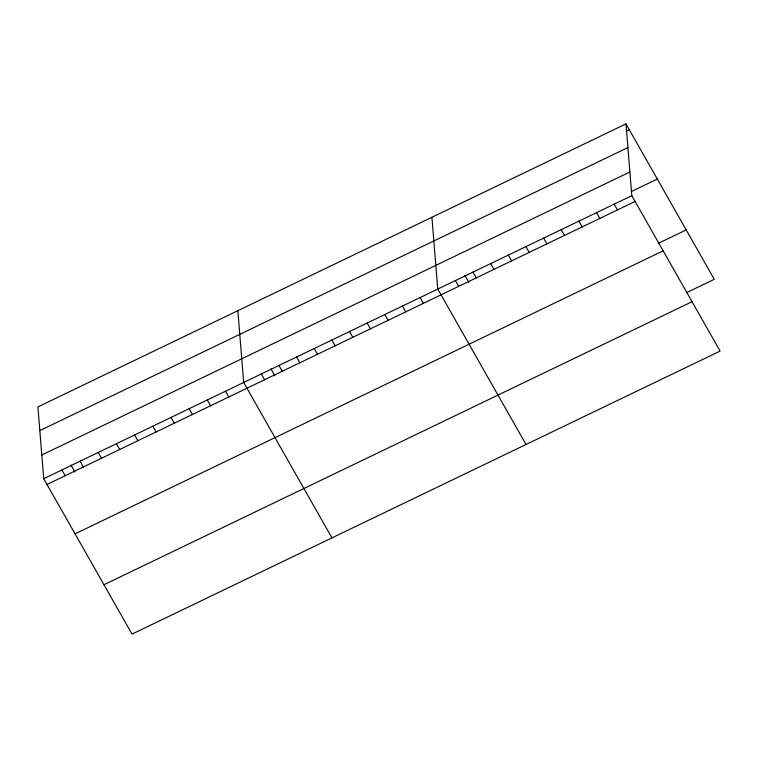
<?xml version="1.0" encoding="UTF-8"?>
<svg xmlns="http://www.w3.org/2000/svg" width="758" height="758" viewBox="0 0 758 758"><rect width="100%" height="100%" fill="white"/><g stroke="black" fill="none" stroke-linecap="round" stroke-linejoin="round"><path stroke-width="1.14" d="M625.985 123.886L37.9 406.913L43.727 478.696L132.015 634.114L720.1 351.087L631.812 195.668L625.985 123.886L714.273 279.304L686.255 292.787M626.155 131.162L629.263 129.656M39.823 430.601L627.908 147.573M41.804 455.008L629.889 171.981M631.376 191.528L657.319 179.04M43.727 478.696L631.812 195.668M47.005 484.476L635.09 201.448M658.2 243.403L686.217 229.92M75.061 533.859L663.146 250.832M103.96 584.74L692.045 301.703M614.17 204.158L617.448 209.938M596.527 212.647L599.805 218.427M578.885 221.137L582.163 226.917M561.242 229.636L564.52 235.406M543.6 238.126L546.878 243.905M525.957 246.615L529.236 252.395M508.315 255.105L511.593 260.885M490.672 263.594L493.951 269.374M473.03 272.084L476.308 277.864M464.948 275.438L468.918 282.421M455.387 280.574L458.666 286.353M526.033 444.491L437.745 289.073L431.918 217.281M420.103 297.562L423.381 303.342M402.46 306.052L405.738 311.832M384.818 314.542L388.096 320.321M367.175 323.031L370.454 328.811M349.533 331.521L352.811 337.301M331.89 340.01L335.169 345.79M314.248 348.509L317.526 354.28M296.605 356.999L299.884 362.769M278.963 365.489L282.241 371.268M270.881 368.833L274.851 375.816M261.321 373.978L264.599 379.758M331.966 537.886L243.678 382.468L237.851 310.685M225.496 391.213L228.783 396.993M207.322 399.968L210.601 405.748M189.14 408.714L192.428 414.493M170.967 417.459L174.245 423.239M152.784 426.214L156.072 431.984M134.611 434.959L137.89 440.739M116.438 443.705L119.717 449.485M98.256 452.45L101.544 458.23M80.083 461.205L83.361 466.985M70.939 465.061L74.9 472.044M61.9 469.951L65.188 475.73"/></g></svg>
